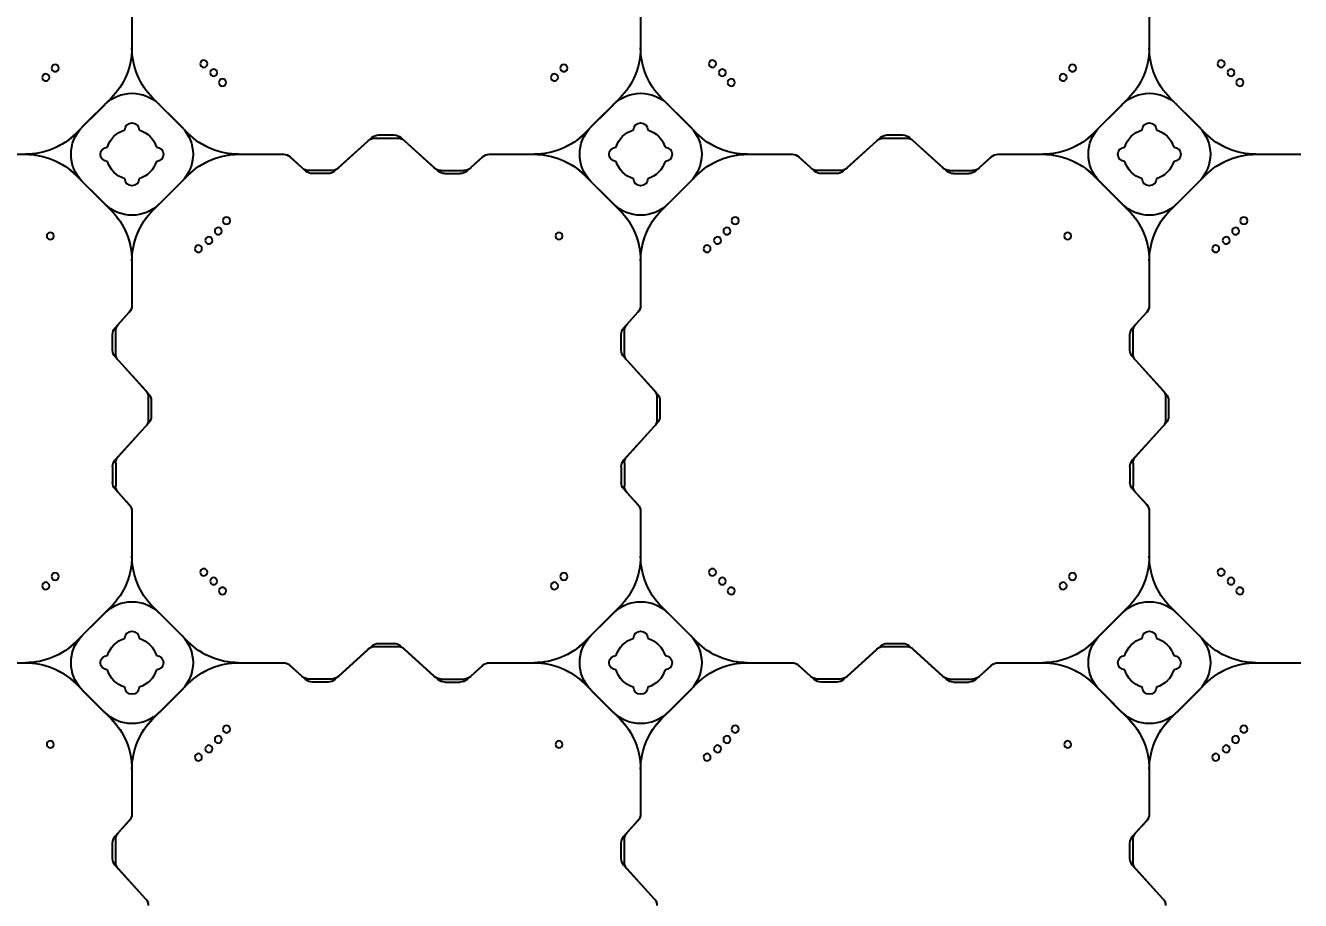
# Model space of a CAD drawing. Header units: millimetres. Extents: x -1612139 to -1260738, y 1141106 to 1536160.
# Drawn here: x -1316624 to -1315370, y 1254578 to 1255438 of the extents above; entities that cross this region are included whole.
import ezdxf

# ---------------------------------------------------------------- set-up
doc = ezdxf.new("R2010")
doc.units = ezdxf.units.MM
doc.header["$LTSCALE"] = 10
doc.layers.get('0').update_dxf_attribs({"linetype": 'CONTINUOUS'})
doc.layers.get('DEFPOINTS').update_dxf_attribs({"linetype": 'CONTINUOUS'})
doc.layers.add('W-FLOAT_BOWL浮筒', color=253, linetype='CONTINUOUS')
doc.styles.add('STANDARD_T3', font='simplex.shx', dxfattribs={"width": 0.7, "bigfont": 'gbcbig.shx'})
doc.dimstyles.new('W&&200', dxfattribs={"dimtxt": 700, "dimasz": 200, "dimexe": 500, "dimexo": 600, "dimgap": 200, "dimtad": 1, "dimdec": 0, "dimzin": 0, "dimdsep": 46, "dimtxsty": 'STANDARD_T3', "dimcen": 0.09, "dimclrd": 1, "dimclre": 1, "dimclrt": 7, "dimazin": 2, "dimtfac": 1, "dimtdec": 0, "dimtix": 1, "dimtmove": 2, "dimatfit": 3, "dimfxl": 100, "dimtolj": 1, "dimtzin": 0, "dimarcsym": 0})

# ---------------------------------------------------------------- blocks, each defined once
blk = doc.blocks.new('蓝色')
at = {"layer": 'W-FLOAT_BOWL浮筒', "color": 5}
for p, q in [((16489.9, 1199.7), (16519.7, 1232.5)), ((16492.9, 1203.2), (16522.7, 1236)), ((16989.9, 1199.7), (17019.7, 1232.5)), ((16992.9, 1203.2), (17022.7, 1236)), ((17489.9, 1199.7), (17519.7, 1232.5)), ((17492.9, 1203.2), (17522.7, 1236)), ((16487.3, 1193), (16487.3, 1177.7)), ((16490.3, 1196.5), (16490.3, 1174.2)), ((16987.3, 1193), (16987.3, 1177.7)), ((16990.3, 1196.5), (16990.3, 1174.2)), ((17487.3, 1193), (17487.3, 1177.7)), ((17490.3, 1196.5), (17490.3, 1174.2)), ((16489.9, 1171), (16503.7, 1155.8)), ((16492.9, 1167.5), (16503.7, 1155.6)), ((16989.9, 1171), (17003.7, 1155.8)), ((16992.9, 1167.5), (17003.7, 1155.6)), ((17489.9, 1171), (17503.7, 1155.8)), ((17492.9, 1167.5), (17503.7, 1155.6)), ((16506.3, 1105.1), (16506.3, 1149.1)), ((16506.3, 1105.1), (16506.3, 1148.9)), ((17006.3, 1105.1), (17006.3, 1149.1)), ((17006.3, 1105.1), (17006.3, 1148.9)), ((17506.3, 1105.1), (17506.3, 1149.1)), ((17506.3, 1105.1), (17506.3, 1148.9)), ((16451.1, 1020.9), (16485.8, 1055.6)), ((16457.5, 1027.2), (16485.8, 1055.5)), ((16561.6, 1020.9), (16526.8, 1055.6)), ((16555.2, 1027.2), (16526.8, 1055.5)), ((16951.1, 1020.9), (16985.8, 1055.6)), ((16957.5, 1027.2), (16985.8, 1055.5)), ((17061.6, 1020.9), (17026.8, 1055.6)), ((17055.2, 1027.2), (17026.8, 1055.5)), ((17451.1, 1020.9), (17485.8, 1055.6)), ((17457.5, 1027.2), (17485.8, 1055.5)), ((17561.6, 1020.9), (17526.8, 1055.6)), ((17555.2, 1027.2), (17526.8, 1055.5)), ((16479.5, 1049.2), (16451.2, 1020.9)), ((16457.5, 1027.3), (16479.4, 1049.2)), ((16533.2, 1049.2), (16555.2, 1027.3)), ((16533.2, 1049.2), (16561.5, 1020.9)), ((16979.5, 1049.2), (16951.2, 1020.9)), ((16957.5, 1027.3), (16979.4, 1049.2)), ((17033.2, 1049.2), (17055.2, 1027.3)), ((17033.2, 1049.2), (17061.5, 1020.9)), ((17479.5, 1049.2), (17451.2, 1020.9)), ((17457.5, 1027.3), (17479.4, 1049.2)), ((17533.2, 1049.2), (17555.2, 1027.3)), ((17533.2, 1049.2), (17561.5, 1020.9)), ((16677, 1016.8), (16661.8, 1003)), ((16702.5, 1016.4), (16680.2, 1016.4)), ((16699, 1019.4), (16683.7, 1019.4)), ((16705.7, 1016.8), (16738.5, 987)), ((16807, 1016.8), (16774.2, 987)), ((16810.2, 1016.4), (16832.5, 1016.4)), ((16813.7, 1019.4), (16829, 1019.4)), ((16835.7, 1016.8), (16850.9, 1003)), ((17177, 1016.8), (17161.8, 1003)), ((17202.5, 1016.4), (17180.2, 1016.4)), ((17199, 1019.4), (17183.7, 1019.4)), ((17205.7, 1016.8), (17238.5, 987)), ((17307, 1016.8), (17274.2, 987)), ((17310.2, 1016.4), (17332.5, 1016.4)), ((17313.7, 1019.4), (17329, 1019.4)), ((17335.7, 1016.8), (17350.9, 1003)), ((16673.5, 1013.8), (16661.6, 1003)), ((16709.2, 1013.8), (16742, 984)), ((16803.5, 1013.8), (16770.7, 984)), ((16839.2, 1013.8), (16851.1, 1003)), ((17173.5, 1013.8), (17161.6, 1003)), ((17209.2, 1013.8), (17242, 984)), ((17303.5, 1013.8), (17270.7, 984)), ((17339.2, 1013.8), (17351.1, 1003)), ((16357.6, 1000.4), (16401.6, 1000.4)), ((16357.8, 1000.4), (16401.6, 1000.4)), ((16610.9, 1000.4), (16654.9, 1000.4)), ((16610.9, 1000.4), (16655.1, 1000.4)), ((16857.6, 1000.4), (16901.6, 1000.4)), ((16857.8, 1000.4), (16901.6, 1000.4)), ((17110.9, 1000.4), (17154.9, 1000.4)), ((17110.9, 1000.4), (17155.1, 1000.4)), ((17357.6, 1000.4), (17401.6, 1000.4)), ((17357.8, 1000.4), (17401.6, 1000.4)), ((17610.9, 1000.4), (17654.9, 1000.4)), ((17610.9, 1000.4), (17655.1, 1000.4)), ((16485.8, 945.1), (16451.1, 979.9)), ((16479.5, 951.6), (16451.2, 979.9)), ((16526.8, 945.1), (16561.6, 979.9)), ((16533.2, 951.6), (16561.5, 979.9)), ((16745.2, 984.4), (16767.5, 984.4)), ((16748.7, 981.4), (16764, 981.4)), ((16985.8, 945.1), (16951.1, 979.9)), ((16979.5, 951.6), (16951.2, 979.9)), ((17026.8, 945.1), (17061.6, 979.9)), ((17033.2, 951.6), (17061.5, 979.9)), ((17245.2, 984.4), (17267.5, 984.4)), ((17248.7, 981.4), (17264, 981.4)), ((17485.8, 945.1), (17451.1, 979.9)), ((17479.5, 951.6), (17451.2, 979.9)), ((17526.8, 945.1), (17561.6, 979.9)), ((17533.2, 951.6), (17561.5, 979.9)), ((16457.5, 973.5), (16485.8, 945.2)), ((16479.4, 951.6), (16457.5, 973.5)), ((16555.2, 973.5), (16526.8, 945.2)), ((16555.2, 973.5), (16533.2, 951.6)), ((16957.5, 973.5), (16985.8, 945.2)), ((16979.4, 951.6), (16957.5, 973.5)), ((17055.2, 973.5), (17026.8, 945.2)), ((17055.2, 973.5), (17033.2, 951.6)), ((17457.5, 973.5), (17485.8, 945.2)), ((17479.4, 951.6), (17457.5, 973.5)), ((17555.2, 973.5), (17526.8, 945.2)), ((17555.2, 973.5), (17533.2, 951.6)), ((16506.3, 851.6), (16506.3, 895.8)), ((16506.3, 851.8), (16506.3, 895.8)), ((17006.3, 851.6), (17006.3, 895.8)), ((17006.3, 851.8), (17006.3, 895.8)), ((17506.3, 851.6), (17506.3, 895.8)), ((17506.3, 851.8), (17506.3, 895.8)), ((16489.9, 829.7), (16503.7, 844.9)), ((16492.9, 833.2), (16503.7, 845.1)), ((16989.9, 829.7), (17003.7, 844.9)), ((16992.9, 833.2), (17003.7, 845.1)), ((17489.9, 829.7), (17503.7, 844.9)), ((17492.9, 833.2), (17503.7, 845.1)), ((16487.3, 807.7), (16487.3, 823)), ((16490.3, 804.2), (16490.3, 826.5)), ((16987.3, 807.7), (16987.3, 823)), ((16990.3, 804.2), (16990.3, 826.5)), ((17487.3, 807.7), (17487.3, 823)), ((17490.3, 804.2), (17490.3, 826.5)), ((16489.9, 801), (16519.7, 768.2)), ((16492.9, 797.5), (16522.7, 764.7)), ((16989.9, 801), (17019.7, 768.2)), ((16992.9, 797.5), (17022.7, 764.7)), ((17489.9, 801), (17519.7, 768.2)), ((17492.9, 797.5), (17522.7, 764.7)), ((16522.3, 739.2), (16522.3, 761.5)), ((16525.3, 742.7), (16525.3, 758)), ((17022.3, 739.2), (17022.3, 761.5)), ((17025.3, 742.7), (17025.3, 758)), ((17522.3, 739.2), (17522.3, 761.5)), ((17525.3, 742.7), (17525.3, 758)), ((16489.9, 699.7), (16519.7, 732.5)), ((16492.9, 703.2), (16522.7, 736)), ((16989.9, 699.7), (17019.7, 732.5)), ((16992.9, 703.2), (17022.7, 736)), ((17489.9, 699.7), (17519.7, 732.5)), ((17492.9, 703.2), (17522.7, 736)), ((16487.3, 693), (16487.3, 677.7)), ((16490.3, 696.5), (16490.3, 674.2)), ((16987.3, 693), (16987.3, 677.7)), ((16990.3, 696.5), (16990.3, 674.2)), ((17487.3, 693), (17487.3, 677.7)), ((17490.3, 696.5), (17490.3, 674.2)), ((16489.9, 671), (16503.7, 655.8)), ((16492.9, 667.5), (16503.7, 655.6)), ((16989.9, 671), (17003.7, 655.8)), ((16992.9, 667.5), (17003.7, 655.6)), ((17489.9, 671), (17503.7, 655.8)), ((17492.9, 667.5), (17503.7, 655.6)), ((16506.3, 605.1), (16506.3, 649.1)), ((16506.3, 605.1), (16506.3, 648.9)), ((17006.3, 605.1), (17006.3, 649.1)), ((17006.3, 605.1), (17006.3, 648.9)), ((17506.3, 605.1), (17506.3, 649.1)), ((17506.3, 605.1), (17506.3, 648.9)), ((16451.1, 520.9), (16485.8, 555.6)), ((16457.5, 527.2), (16485.8, 555.5)), ((16561.6, 520.9), (16526.8, 555.6)), ((16555.2, 527.2), (16526.8, 555.5)), ((16951.1, 520.9), (16985.8, 555.6)), ((16957.5, 527.2), (16985.8, 555.5)), ((17061.6, 520.9), (17026.8, 555.6)), ((17055.2, 527.2), (17026.8, 555.5)), ((17451.1, 520.9), (17485.8, 555.6)), ((17457.5, 527.2), (17485.8, 555.5)), ((17561.6, 520.9), (17526.8, 555.6)), ((17555.2, 527.2), (17526.8, 555.5)), ((16479.5, 549.2), (16451.2, 520.9)), ((16457.5, 527.3), (16479.4, 549.2)), ((16533.2, 549.2), (16555.2, 527.3)), ((16533.2, 549.2), (16561.5, 520.9)), ((16979.5, 549.2), (16951.2, 520.9)), ((16957.5, 527.3), (16979.4, 549.2)), ((17033.2, 549.2), (17055.2, 527.3)), ((17033.2, 549.2), (17061.5, 520.9)), ((17479.5, 549.2), (17451.2, 520.9)), ((17457.5, 527.3), (17479.4, 549.2)), ((17533.2, 549.2), (17555.2, 527.3)), ((17533.2, 549.2), (17561.5, 520.9)), ((16677, 516.8), (16661.8, 503)), ((16702.5, 516.4), (16680.2, 516.4)), ((16699, 519.4), (16683.7, 519.4)), ((16705.7, 516.8), (16738.5, 487)), ((16807, 516.8), (16774.2, 487)), ((16810.2, 516.4), (16832.5, 516.4)), ((16813.7, 519.4), (16829, 519.4)), ((16835.7, 516.8), (16850.9, 503)), ((17177, 516.8), (17161.8, 503)), ((17202.5, 516.4), (17180.2, 516.4)), ((17199, 519.4), (17183.7, 519.4)), ((17205.7, 516.8), (17238.5, 487)), ((17307, 516.8), (17274.2, 487)), ((17310.2, 516.4), (17332.5, 516.4)), ((17313.7, 519.4), (17329, 519.4)), ((17335.7, 516.8), (17350.9, 503)), ((16673.5, 513.8), (16661.6, 503)), ((16709.2, 513.8), (16742, 484)), ((16803.5, 513.8), (16770.7, 484)), ((16839.2, 513.8), (16851.1, 503)), ((17173.5, 513.8), (17161.6, 503)), ((17209.2, 513.8), (17242, 484)), ((17303.5, 513.8), (17270.7, 484)), ((17339.2, 513.8), (17351.1, 503)), ((16357.6, 500.4), (16401.6, 500.4)), ((16357.8, 500.4), (16401.6, 500.4)), ((16610.9, 500.4), (16655.1, 500.4)), ((16610.9, 500.4), (16654.9, 500.4)), ((16857.6, 500.4), (16901.6, 500.4)), ((16857.8, 500.4), (16901.6, 500.4)), ((17110.9, 500.4), (17155.1, 500.4)), ((17110.9, 500.4), (17154.9, 500.4)), ((17357.6, 500.4), (17401.6, 500.4)), ((17357.8, 500.4), (17401.6, 500.4)), ((17610.9, 500.4), (17655.1, 500.4)), ((17610.9, 500.4), (17654.9, 500.4)), ((16485.8, 445.1), (16451.1, 479.9)), ((16479.5, 451.6), (16451.2, 479.9)), ((16526.8, 445.1), (16561.6, 479.9)), ((16533.2, 451.6), (16561.5, 479.9)), ((16745.2, 484.4), (16767.5, 484.4)), ((16748.7, 481.4), (16764, 481.4)), ((16985.8, 445.1), (16951.1, 479.9)), ((16979.5, 451.6), (16951.2, 479.9)), ((17026.8, 445.1), (17061.6, 479.9)), ((17033.2, 451.6), (17061.5, 479.9)), ((17245.2, 484.4), (17267.5, 484.4)), ((17248.7, 481.4), (17264, 481.4)), ((17485.8, 445.1), (17451.1, 479.9)), ((17479.5, 451.6), (17451.2, 479.9)), ((17526.8, 445.1), (17561.6, 479.9)), ((17533.2, 451.6), (17561.5, 479.9)), ((16479.4, 451.6), (16457.5, 473.5)), ((16457.5, 473.5), (16485.8, 445.2)), ((16555.2, 473.5), (16526.8, 445.2)), ((16555.2, 473.5), (16533.2, 451.6)), ((16979.4, 451.6), (16957.5, 473.5)), ((16957.5, 473.5), (16985.8, 445.2)), ((17055.2, 473.5), (17026.8, 445.2)), ((17055.2, 473.5), (17033.2, 451.6)), ((17479.4, 451.6), (17457.5, 473.5)), ((17457.5, 473.5), (17485.8, 445.2)), ((17555.2, 473.5), (17526.8, 445.2)), ((17555.2, 473.5), (17533.2, 451.6)), ((16506.3, 351.6), (16506.3, 395.8)), ((16506.3, 351.8), (16506.3, 395.8)), ((17006.3, 351.6), (17006.3, 395.8)), ((17006.3, 351.8), (17006.3, 395.8)), ((17506.3, 351.6), (17506.3, 395.8)), ((17506.3, 351.8), (17506.3, 395.8))]:
    blk.add_line(p, q, dxfattribs=at)
for centre in [(16571.6, 1093.3), (17071.6, 1093.3), (17571.6, 1093.3), (16426, 1080.7), (16581.9, 1085.1), (16591.1, 1075.9), (16926, 1080.7), (17081.9, 1085.1), (17091.1, 1075.9), (17426, 1080.7), (17581.9, 1085.1), (17591.1, 1075.9), (16599.2, 1065.7), (17099.2, 1065.7), (17599.2, 1065.7), (16421.6, 924.8), (16595.3, 929.8), (16921.6, 924.8), (17095.3, 929.8), (17421.6, 924.8), (17595.3, 929.8), (16430.8, 915.6), (16576.9, 911.4), (16586.6, 920.1), (16930.8, 915.6), (17076.9, 911.4), (17086.6, 920.1), (17430.8, 915.6), (17576.9, 911.4), (17586.6, 920.1), (16571.6, 593.3), (17071.6, 593.3), (17571.6, 593.3), (16426, 580.7), (16581.9, 585.1), (16591.1, 575.9), (16926, 580.7), (17081.9, 585.1), (17091.1, 575.9), (17426, 580.7), (17581.9, 585.1), (17591.1, 575.9), (16599.2, 565.7), (17099.2, 565.7), (17599.2, 565.7), (16421.6, 424.8), (16595.3, 429.8), (16921.6, 424.8), (17095.3, 429.8), (17421.6, 424.8), (17595.3, 429.8), (16430.8, 415.6), (16576.9, 411.4), (16586.6, 420.1), (16930.8, 415.6), (17076.9, 411.4), (17086.6, 420.1), (17430.8, 415.6), (17576.9, 411.4), (17586.6, 420.1)]:
    blk.add_circle(centre, 3.5, dxfattribs=at)
for centre, radius, start, end in [((16512.3, 1239.2), 10, 317.7263, 0), ((17012.3, 1239.2), 10, 317.7263, 0), ((17512.3, 1239.2), 10, 317.7263, 0), ((16500.3, 1196.5), 10, 137.7263, 180), ((17000.3, 1196.5), 10, 137.7263, 180), ((17500.3, 1196.5), 10, 137.7263, 180), ((16497.3, 1193), 10, 137.7263, 180), ((16997.3, 1193), 10, 137.7263, 180), ((17497.3, 1193), 10, 137.7263, 180), ((16497.3, 1177.7), 10, 180, 222.2737), ((16500.3, 1174.2), 10, 180, 222.2737), ((16997.3, 1177.7), 10, 180, 222.2737), ((17000.3, 1174.2), 10, 180, 222.2737), ((17497.3, 1177.7), 10, 180, 222.2737), ((17500.3, 1174.2), 10, 180, 222.2737), ((16496.3, 1149.1), 10, 0, 42.2737), ((16496.3, 1148.9), 10, 0, 42.2737), ((16996.3, 1149.1), 10, 0, 42.2737), ((16996.3, 1148.9), 10, 0, 42.2737), ((17496.3, 1149.1), 10, 0, 42.2737), ((17496.3, 1148.9), 10, 0, 42.2737), ((16436.3, 1105.1), 70, 315, 0), ((16436.3, 1105), 70, 315, 0), ((16576.3, 1105.1), 70, 180, 225), ((16576.3, 1105), 70, 180, 225), ((16936.3, 1105.1), 70, 315, 0), ((16936.3, 1105), 70, 315, 0), ((17076.3, 1105.1), 70, 180, 225), ((17076.3, 1105), 70, 180, 225), ((17436.3, 1105.1), 70, 315, 0), ((17436.3, 1105), 70, 315, 0), ((17576.3, 1105.1), 70, 180, 225), ((17576.3, 1105), 70, 180, 225), ((16506.3, 1022.3), 38, 45, 135), ((16506.4, 1022.3), 38, 45, 135), ((17006.3, 1022.3), 38, 45, 135), ((17006.4, 1022.3), 38, 45, 135), ((17506.3, 1022.3), 38, 45, 135), ((17506.4, 1022.3), 38, 45, 135), ((16506.3, 1024.4), 7, 0, 180), ((16506.3, 1024.4), 7, 0, 180), ((16506.3, 1024.4), 7, 0, 180), ((16506.3, 1024.4), 7, 0, 180), ((17006.3, 1024.4), 7, 0, 180), ((17006.3, 1024.4), 7, 0, 180), ((17006.3, 1024.4), 7, 0, 180), ((17006.3, 1024.4), 7, 0, 180), ((17506.3, 1024.4), 7, 0, 180), ((17506.3, 1024.4), 7, 0, 180), ((17506.3, 1024.4), 7, 0, 180), ((17506.3, 1024.4), 7, 0, 180), ((16401.6, 1070.4), 70, 270, 315), ((16401.7, 1070.4), 70, 270, 315), ((16484.4, 1000.4), 38, 135, 225), ((16484.4, 1000.3), 38, 135, 225), ((16506.3, 1000.4), 25, 106.2602, 163.7398), ((16506.3, 1000.4), 25, 106.2602, 163.7398), ((16506.3, 1000.4), 25, 106.2602, 163.7398), ((16506.3, 1000.4), 25, 106.2602, 163.7398), ((16506.3, 1000.4), 25, 16.2602, 73.7398), ((16506.3, 1000.4), 25, 16.2602, 73.7398), ((16506.3, 1000.4), 25, 16.2602, 73.7398), ((16506.3, 1000.4), 25, 16.2602, 73.7398), ((16528.3, 1000.4), 38, 315, 45), ((16528.3, 1000.3), 38, 315, 45), ((16611, 1070.4), 70, 225, 270), ((16611.1, 1070.4), 70, 225, 270), ((16680.2, 1006.4), 10, 90, 132.2737), ((16683.7, 1009.4), 10, 90, 132.2737), ((16699, 1009.4), 10, 47.7263, 90), ((16702.5, 1006.4), 10, 47.7263, 90), ((16810.2, 1006.4), 10, 90, 132.2737), ((16813.7, 1009.4), 10, 90, 132.2737), ((16829, 1009.4), 10, 47.7263, 90), ((16832.5, 1006.4), 10, 47.7263, 90), ((16901.6, 1070.4), 70, 270, 315), ((16901.7, 1070.4), 70, 270, 315), ((16984.4, 1000.4), 38, 135, 225), ((16984.4, 1000.3), 38, 135, 225), ((17006.3, 1000.4), 25, 106.2602, 163.7398), ((17006.3, 1000.4), 25, 106.2602, 163.7398), ((17006.3, 1000.4), 25, 106.2602, 163.7398), ((17006.3, 1000.4), 25, 106.2602, 163.7398), ((17006.3, 1000.4), 25, 16.2602, 73.7398), ((17006.3, 1000.4), 25, 16.2602, 73.7398), ((17006.3, 1000.4), 25, 16.2602, 73.7398), ((17006.3, 1000.4), 25, 16.2602, 73.7398), ((17028.3, 1000.4), 38, 315, 45), ((17028.3, 1000.3), 38, 315, 45), ((17111, 1070.4), 70, 225, 270), ((17111.1, 1070.4), 70, 225, 270), ((17180.2, 1006.4), 10, 90, 132.2737), ((17183.7, 1009.4), 10, 90, 132.2737), ((17199, 1009.4), 10, 47.7263, 90), ((17202.5, 1006.4), 10, 47.7263, 90), ((17310.2, 1006.4), 10, 90, 132.2737), ((17313.7, 1009.4), 10, 90, 132.2737), ((17329, 1009.4), 10, 47.7263, 90), ((17332.5, 1006.4), 10, 47.7263, 90), ((17401.6, 1070.4), 70, 270, 315), ((17401.7, 1070.4), 70, 270, 315), ((17484.4, 1000.4), 38, 135, 225), ((17484.4, 1000.3), 38, 135, 225), ((17506.3, 1000.4), 25, 106.2602, 163.7398), ((17506.3, 1000.4), 25, 106.2602, 163.7398), ((17506.3, 1000.4), 25, 106.2602, 163.7398), ((17506.3, 1000.4), 25, 106.2602, 163.7398), ((17506.3, 1000.4), 25, 16.2602, 73.7398), ((17506.3, 1000.4), 25, 16.2602, 73.7398), ((17506.3, 1000.4), 25, 16.2602, 73.7398), ((17506.3, 1000.4), 25, 16.2602, 73.7398), ((17528.3, 1000.4), 38, 315, 45), ((17528.3, 1000.3), 38, 315, 45), ((17611, 1070.4), 70, 225, 270), ((17611.1, 1070.4), 70, 225, 270), ((16482.3, 1000.4), 7, 90, 270), ((16482.3, 1000.4), 7, 90, 270), ((16482.3, 1000.4), 7, 90, 270), ((16482.3, 1000.4), 7, 90, 270), ((16530.3, 1000.4), 7, 270, 90), ((16530.3, 1000.4), 7, 270, 90), ((16530.3, 1000.4), 7, 270, 90), ((16530.3, 1000.4), 7, 270, 90), ((16654.9, 1010.4), 10, 270, 312.2737), ((16655.1, 1010.4), 10, 270, 312.2737), ((16857.6, 1010.4), 10, 227.7263, 270), ((16857.8, 1010.4), 10, 227.7263, 270), ((16982.3, 1000.4), 7, 90, 270), ((16982.3, 1000.4), 7, 90, 270), ((16982.3, 1000.4), 7, 90, 270), ((16982.3, 1000.4), 7, 90, 270), ((17030.3, 1000.4), 7, 270, 90), ((17030.3, 1000.4), 7, 270, 90), ((17030.3, 1000.4), 7, 270, 90), ((17030.3, 1000.4), 7, 270, 90), ((17154.9, 1010.4), 10, 270, 312.2737), ((17155.1, 1010.4), 10, 270, 312.2737), ((17357.6, 1010.4), 10, 227.7263, 270), ((17357.8, 1010.4), 10, 227.7263, 270), ((17482.3, 1000.4), 7, 90, 270), ((17482.3, 1000.4), 7, 90, 270), ((17482.3, 1000.4), 7, 90, 270), ((17482.3, 1000.4), 7, 90, 270), ((17530.3, 1000.4), 7, 270, 90), ((17530.3, 1000.4), 7, 270, 90), ((17530.3, 1000.4), 7, 270, 90), ((17530.3, 1000.4), 7, 270, 90), ((16401.6, 930.4), 70, 45, 90), ((16401.7, 930.4), 70, 45, 90), ((16506.3, 1000.4), 25, 196.2602, 253.7398), ((16506.3, 1000.4), 25, 196.2602, 253.7398), ((16506.3, 1000.4), 25, 196.2602, 253.7398), ((16506.3, 1000.4), 25, 196.2602, 253.7398), ((16506.3, 1000.4), 25, 286.2602, 343.7398), ((16506.3, 1000.4), 25, 286.2602, 343.7398), ((16506.3, 1000.4), 25, 286.2602, 343.7398), ((16506.3, 1000.4), 25, 286.2602, 343.7398), ((16611, 930.4), 70, 90, 135), ((16611.1, 930.4), 70, 90, 135), ((16901.6, 930.4), 70, 45, 90), ((16901.7, 930.4), 70, 45, 90), ((17006.3, 1000.4), 25, 196.2602, 253.7398), ((17006.3, 1000.4), 25, 196.2602, 253.7398), ((17006.3, 1000.4), 25, 196.2602, 253.7398), ((17006.3, 1000.4), 25, 196.2602, 253.7398), ((17006.3, 1000.4), 25, 286.2602, 343.7398), ((17006.3, 1000.4), 25, 286.2602, 343.7398), ((17006.3, 1000.4), 25, 286.2602, 343.7398), ((17006.3, 1000.4), 25, 286.2602, 343.7398), ((17111, 930.4), 70, 90, 135), ((17111.1, 930.4), 70, 90, 135), ((17401.6, 930.4), 70, 45, 90), ((17401.7, 930.4), 70, 45, 90), ((17506.3, 1000.4), 25, 196.2602, 253.7398), ((17506.3, 1000.4), 25, 196.2602, 253.7398), ((17506.3, 1000.4), 25, 196.2602, 253.7398), ((17506.3, 1000.4), 25, 196.2602, 253.7398), ((17506.3, 1000.4), 25, 286.2602, 343.7398), ((17506.3, 1000.4), 25, 286.2602, 343.7398), ((17506.3, 1000.4), 25, 286.2602, 343.7398), ((17506.3, 1000.4), 25, 286.2602, 343.7398), ((17611, 930.4), 70, 90, 135), ((17611.1, 930.4), 70, 90, 135), ((16745.2, 994.4), 10, 227.7263, 270), ((16748.7, 991.4), 10, 227.7263, 270), ((16764, 991.4), 10, 270, 312.2737), ((16767.5, 994.4), 10, 270, 312.2737), ((17245.2, 994.4), 10, 227.7263, 270), ((17248.7, 991.4), 10, 227.7263, 270), ((17264, 991.4), 10, 270, 312.2737), ((17267.5, 994.4), 10, 270, 312.2737), ((16506.3, 976.4), 7, 180, 0), ((16506.3, 976.4), 7, 180, 0), ((16506.3, 976.4), 7, 180, 0), ((16506.3, 976.4), 7, 180, 0), ((17006.3, 976.4), 7, 180, 0), ((17006.3, 976.4), 7, 180, 0), ((17006.3, 976.4), 7, 180, 0), ((17006.3, 976.4), 7, 180, 0), ((17506.3, 976.4), 7, 180, 0), ((17506.3, 976.4), 7, 180, 0), ((17506.3, 976.4), 7, 180, 0), ((17506.3, 976.4), 7, 180, 0), ((16506.3, 978.4), 38, 225, 315), ((16506.4, 978.4), 38, 225, 315), ((16436.3, 895.7), 70, 0, 45), ((16436.3, 895.7), 70, 0, 45), ((16576.3, 895.7), 70, 135, 180), ((16576.3, 895.7), 70, 135, 180), ((17006.3, 978.4), 38, 225, 315), ((17006.4, 978.4), 38, 225, 315), ((16936.3, 895.7), 70, 0, 45), ((16936.3, 895.7), 70, 0, 45), ((17076.3, 895.7), 70, 135, 180), ((17076.3, 895.7), 70, 135, 180), ((17506.3, 978.4), 38, 225, 315), ((17506.4, 978.4), 38, 225, 315), ((17436.3, 895.7), 70, 0, 45), ((17436.3, 895.7), 70, 0, 45), ((17576.3, 895.7), 70, 135, 180), ((17576.3, 895.7), 70, 135, 180), ((16496.3, 851.8), 10, 317.7263, 0), ((16496.3, 851.6), 10, 317.7263, 0), ((16996.3, 851.8), 10, 317.7263, 0), ((16996.3, 851.6), 10, 317.7263, 0), ((17496.3, 851.8), 10, 317.7263, 0), ((17496.3, 851.6), 10, 317.7263, 0), ((16497.3, 823), 10, 137.7263, 180), ((16500.3, 826.5), 10, 137.7263, 180), ((16997.3, 823), 10, 137.7263, 180), ((17000.3, 826.5), 10, 137.7263, 180), ((17497.3, 823), 10, 137.7263, 180), ((17500.3, 826.5), 10, 137.7263, 180), ((16497.3, 807.7), 10, 180, 222.2737), ((16500.3, 804.2), 10, 180, 222.2737), ((16997.3, 807.7), 10, 180, 222.2737), ((17000.3, 804.2), 10, 180, 222.2737), ((17497.3, 807.7), 10, 180, 222.2737), ((17500.3, 804.2), 10, 180, 222.2737), ((16512.3, 761.5), 10, 0, 42.2737), ((16515.3, 758), 10, 0, 42.2737), ((17012.3, 761.5), 10, 0, 42.2737), ((17015.3, 758), 10, 0, 42.2737), ((17512.3, 761.5), 10, 0, 42.2737), ((17515.3, 758), 10, 0, 42.2737), ((16515.3, 742.7), 10, 317.7263, 0), ((17015.3, 742.7), 10, 317.7263, 0), ((17515.3, 742.7), 10, 317.7263, 0), ((16512.3, 739.2), 10, 317.7263, 0), ((17012.3, 739.2), 10, 317.7263, 0), ((17512.3, 739.2), 10, 317.7263, 0), ((16500.3, 696.5), 10, 137.7263, 180), ((17000.3, 696.5), 10, 137.7263, 180), ((17500.3, 696.5), 10, 137.7263, 180), ((16497.3, 693), 10, 137.7263, 180), ((16997.3, 693), 10, 137.7263, 180), ((17497.3, 693), 10, 137.7263, 180), ((16497.3, 677.7), 10, 180, 222.2737), ((16997.3, 677.7), 10, 180, 222.2737), ((17497.3, 677.7), 10, 180, 222.2737), ((16500.3, 674.2), 10, 180, 222.2737), ((17000.3, 674.2), 10, 180, 222.2737), ((17500.3, 674.2), 10, 180, 222.2737), ((16496.3, 649.1), 10, 0, 42.2737), ((16496.3, 648.9), 10, 0, 42.2737), ((16996.3, 649.1), 10, 0, 42.2737), ((16996.3, 648.9), 10, 0, 42.2737), ((17496.3, 649.1), 10, 0, 42.2737), ((17496.3, 648.9), 10, 0, 42.2737), ((16436.3, 605.1), 70, 315, 0), ((16436.3, 605), 70, 315, 0), ((16576.3, 605.1), 70, 180, 225), ((16576.3, 605), 70, 180, 225), ((16936.3, 605.1), 70, 315, 0), ((16936.3, 605), 70, 315, 0), ((17076.3, 605.1), 70, 180, 225), ((17076.3, 605), 70, 180, 225), ((17436.3, 605.1), 70, 315, 0), ((17436.3, 605), 70, 315, 0), ((17576.3, 605.1), 70, 180, 225), ((17576.3, 605), 70, 180, 225), ((16506.3, 522.3), 38, 45, 135), ((16506.4, 522.3), 38, 45, 135), ((17006.3, 522.3), 38, 45, 135), ((17006.4, 522.3), 38, 45, 135), ((17506.3, 522.3), 38, 45, 135), ((17506.4, 522.3), 38, 45, 135), ((16484.4, 500.4), 38, 135, 225), ((16484.4, 500.3), 38, 135, 225), ((16506.3, 524.4), 7, 0, 180), ((16506.3, 524.4), 7, 0, 180), ((16506.3, 524.4), 7, 0, 180), ((16506.3, 524.4), 7, 0, 180), ((16528.3, 500.4), 38, 315, 45), ((16528.3, 500.3), 38, 315, 45), ((16984.4, 500.4), 38, 135, 225), ((16984.4, 500.3), 38, 135, 225), ((17006.3, 524.4), 7, 0, 180), ((17006.3, 524.4), 7, 0, 180), ((17006.3, 524.4), 7, 0, 180), ((17006.3, 524.4), 7, 0, 180), ((17028.3, 500.4), 38, 315, 45), ((17028.3, 500.3), 38, 315, 45), ((17484.4, 500.4), 38, 135, 225), ((17484.4, 500.3), 38, 135, 225), ((17506.3, 524.4), 7, 0, 180), ((17506.3, 524.4), 7, 0, 180), ((17506.3, 524.4), 7, 0, 180), ((17506.3, 524.4), 7, 0, 180), ((17528.3, 500.4), 38, 315, 45), ((17528.3, 500.3), 38, 315, 45), ((16401.6, 570.4), 70, 270, 315), ((16401.7, 570.4), 70, 270, 315), ((16506.3, 500.4), 25, 106.2602, 163.7398), ((16506.3, 500.4), 25, 106.2602, 163.7398), ((16506.3, 500.4), 25, 106.2602, 163.7398), ((16506.3, 500.4), 25, 106.2602, 163.7398), ((16506.3, 500.4), 25, 16.2602, 73.7398), ((16506.3, 500.4), 25, 16.2602, 73.7398), ((16506.3, 500.4), 25, 16.2602, 73.7398), ((16506.3, 500.4), 25, 16.2602, 73.7398), ((16611, 570.4), 70, 225, 270), ((16611.1, 570.4), 70, 225, 270), ((16680.2, 506.4), 10, 90, 132.2737), ((16683.7, 509.4), 10, 90, 132.2737), ((16699, 509.4), 10, 47.7263, 90), ((16702.5, 506.4), 10, 47.7263, 90), ((16810.2, 506.4), 10, 90, 132.2737), ((16813.7, 509.4), 10, 90, 132.2737), ((16829, 509.4), 10, 47.7263, 90), ((16832.5, 506.4), 10, 47.7263, 90), ((16901.6, 570.4), 70, 270, 315), ((16901.7, 570.4), 70, 270, 315), ((17006.3, 500.4), 25, 106.2602, 163.7398), ((17006.3, 500.4), 25, 106.2602, 163.7398), ((17006.3, 500.4), 25, 106.2602, 163.7398), ((17006.3, 500.4), 25, 106.2602, 163.7398), ((17006.3, 500.4), 25, 16.2602, 73.7398), ((17006.3, 500.4), 25, 16.2602, 73.7398), ((17006.3, 500.4), 25, 16.2602, 73.7398), ((17006.3, 500.4), 25, 16.2602, 73.7398), ((17111, 570.4), 70, 225, 270), ((17111.1, 570.4), 70, 225, 270), ((17180.2, 506.4), 10, 90, 132.2737), ((17183.7, 509.4), 10, 90, 132.2737), ((17199, 509.4), 10, 47.7263, 90), ((17202.5, 506.4), 10, 47.7263, 90), ((17310.2, 506.4), 10, 90, 132.2737), ((17313.7, 509.4), 10, 90, 132.2737), ((17329, 509.4), 10, 47.7263, 90), ((17332.5, 506.4), 10, 47.7263, 90), ((17401.6, 570.4), 70, 270, 315), ((17401.7, 570.4), 70, 270, 315), ((17506.3, 500.4), 25, 106.2602, 163.7398), ((17506.3, 500.4), 25, 106.2602, 163.7398), ((17506.3, 500.4), 25, 106.2602, 163.7398), ((17506.3, 500.4), 25, 106.2602, 163.7398), ((17506.3, 500.4), 25, 16.2602, 73.7398), ((17506.3, 500.4), 25, 16.2602, 73.7398), ((17506.3, 500.4), 25, 16.2602, 73.7398), ((17506.3, 500.4), 25, 16.2602, 73.7398), ((17611, 570.4), 70, 225, 270), ((17611.1, 570.4), 70, 225, 270), ((16482.3, 500.4), 7, 90, 270), ((16482.3, 500.4), 7, 90, 270), ((16482.3, 500.4), 7, 90, 270), ((16482.3, 500.4), 7, 90, 270), ((16530.3, 500.4), 7, 270, 90), ((16530.3, 500.4), 7, 270, 90), ((16530.3, 500.4), 7, 270, 90), ((16530.3, 500.4), 7, 270, 90), ((16654.9, 510.4), 10, 270, 312.2737), ((16655.1, 510.4), 10, 270, 312.2737), ((16857.6, 510.4), 10, 227.7263, 270), ((16857.8, 510.4), 10, 227.7263, 270), ((16982.3, 500.4), 7, 90, 270), ((16982.3, 500.4), 7, 90, 270), ((16982.3, 500.4), 7, 90, 270), ((16982.3, 500.4), 7, 90, 270), ((17030.3, 500.4), 7, 270, 90), ((17030.3, 500.4), 7, 270, 90), ((17030.3, 500.4), 7, 270, 90), ((17030.3, 500.4), 7, 270, 90), ((17154.9, 510.4), 10, 270, 312.2737), ((17155.1, 510.4), 10, 270, 312.2737), ((17357.6, 510.4), 10, 227.7263, 270), ((17357.8, 510.4), 10, 227.7263, 270), ((17482.3, 500.4), 7, 90, 270), ((17482.3, 500.4), 7, 90, 270), ((17482.3, 500.4), 7, 90, 270), ((17482.3, 500.4), 7, 90, 270), ((17530.3, 500.4), 7, 270, 90), ((17530.3, 500.4), 7, 270, 90), ((17530.3, 500.4), 7, 270, 90), ((17530.3, 500.4), 7, 270, 90), ((16401.6, 430.4), 70, 45, 90), ((16401.7, 430.4), 70, 45, 90), ((16506.3, 500.4), 25, 196.2602, 253.7398), ((16506.3, 500.4), 25, 196.2602, 253.7398), ((16506.3, 500.4), 25, 196.2602, 253.7398), ((16506.3, 500.4), 25, 196.2602, 253.7398), ((16506.3, 500.4), 25, 286.2602, 343.7398), ((16506.3, 500.4), 25, 286.2602, 343.7398), ((16506.3, 500.4), 25, 286.2602, 343.7398), ((16506.3, 500.4), 25, 286.2602, 343.7398), ((16611, 430.4), 70, 90, 135), ((16611.1, 430.4), 70, 90, 135), ((16901.6, 430.4), 70, 45, 90), ((16901.7, 430.4), 70, 45, 90), ((17006.3, 500.4), 25, 196.2602, 253.7398), ((17006.3, 500.4), 25, 196.2602, 253.7398), ((17006.3, 500.4), 25, 196.2602, 253.7398), ((17006.3, 500.4), 25, 196.2602, 253.7398), ((17006.3, 500.4), 25, 286.2602, 343.7398), ((17006.3, 500.4), 25, 286.2602, 343.7398), ((17006.3, 500.4), 25, 286.2602, 343.7398), ((17006.3, 500.4), 25, 286.2602, 343.7398), ((17111, 430.4), 70, 90, 135), ((17111.1, 430.4), 70, 90, 135), ((17401.6, 430.4), 70, 45, 90), ((17401.7, 430.4), 70, 45, 90), ((17506.3, 500.4), 25, 196.2602, 253.7398), ((17506.3, 500.4), 25, 196.2602, 253.7398), ((17506.3, 500.4), 25, 196.2602, 253.7398), ((17506.3, 500.4), 25, 196.2602, 253.7398), ((17506.3, 500.4), 25, 286.2602, 343.7398), ((17506.3, 500.4), 25, 286.2602, 343.7398), ((17506.3, 500.4), 25, 286.2602, 343.7398), ((17506.3, 500.4), 25, 286.2602, 343.7398), ((17611, 430.4), 70, 90, 135), ((17611.1, 430.4), 70, 90, 135), ((16506.3, 476.4), 7, 180, 0), ((16506.3, 476.4), 7, 180, 0), ((16506.3, 476.4), 7, 180, 0), ((16506.3, 476.4), 7, 180, 0), ((16745.2, 494.4), 10, 227.7263, 270), ((16748.7, 491.4), 10, 227.7263, 270), ((16764, 491.4), 10, 270, 312.2737), ((16767.5, 494.4), 10, 270, 312.2737), ((17006.3, 476.4), 7, 180, 0), ((17006.3, 476.4), 7, 180, 0), ((17006.3, 476.4), 7, 180, 0), ((17006.3, 476.4), 7, 180, 0), ((17245.2, 494.4), 10, 227.7263, 270), ((17248.7, 491.4), 10, 227.7263, 270), ((17264, 491.4), 10, 270, 312.2737), ((17267.5, 494.4), 10, 270, 312.2737), ((17506.3, 476.4), 7, 180, 0), ((17506.3, 476.4), 7, 180, 0), ((17506.3, 476.4), 7, 180, 0), ((17506.3, 476.4), 7, 180, 0), ((16506.3, 478.4), 38, 225, 315), ((16506.4, 478.4), 38, 225, 315), ((17006.3, 478.4), 38, 225, 315), ((17006.4, 478.4), 38, 225, 315), ((17506.3, 478.4), 38, 225, 315), ((17506.4, 478.4), 38, 225, 315), ((16436.3, 395.7), 70, 0, 45), ((16436.3, 395.7), 70, 0, 45), ((16576.3, 395.7), 70, 135, 180), ((16576.3, 395.7), 70, 135, 180), ((16936.3, 395.7), 70, 0, 45), ((16936.3, 395.7), 70, 0, 45), ((17076.3, 395.7), 70, 135, 180), ((17076.3, 395.7), 70, 135, 180), ((17436.3, 395.7), 70, 0, 45), ((17436.3, 395.7), 70, 0, 45), ((17576.3, 395.7), 70, 135, 180), ((17576.3, 395.7), 70, 135, 180)]:
    blk.add_arc(centre, radius, start, end, dxfattribs=at)
blk = doc.blocks.new('*D183')
at = {"color": 1, "lineweight": -2, "transparency": 16777216}
for p, q in [((-1333518.8, 1271320.9), (-1333518.8, 1271920.9)), ((-1311518.8, 1271320.9), (-1311518.8, 1271920.9)), ((-1333318.8, 1271420.9), (-1311718.8, 1271420.9))]:
    blk.add_line(p, q, dxfattribs=at)
at = {"color": 1, "transparency": 16777216}
for points in [[(-1333318.8, 1271454.3), (-1333318.8, 1271387.6), (-1333518.8, 1271420.9)], [(-1311718.8, 1271454.3), (-1311718.8, 1271387.6), (-1311518.8, 1271420.9)]]:
    blk.add_solid(points, dxfattribs=at)
at = {"layer": 'DEFPOINTS', "color": 0, "transparency": 16777216}
for p in [(-1311518.8, 1271420.9), (-1333518.8, 1256311.5), (-1311518.8, 1253811.5)]:
    blk.add_point(p, dxfattribs=at)
at = {"color": 7, "transparency": 16777216, "insert": (-1321828.2, 1271970.9), "char_height": 700, "attachment_point": 5, "style": 'STANDARD_T3'}
blk.add_mtext('\\A1;22000', dxfattribs=at)

msp = doc.modelspace()

# ---------------------------------------------------------------- block references
at = {"xscale": -1, "rotation": 180}
msp.add_blockref('蓝色', (-1333025.2, 1255811.8), dxfattribs=at)

# ---------------------------------------------------------------- dimensions: what is measured, and where the dimension line sits
dim = msp.add_linear_dim(base=(-1311518.8, 1271420.9), p1=(-1333518.8, 1256311.5), p2=(-1311518.8, 1253811.5), dimstyle='W&&200', override={"dimfxlon": 1})
dim.commit()
dim.dimension.update_dxf_attribs({"geometry": '*D183', "text_midpoint": (-1321828.2, 1271970.9), "dimtype": 160})

doc.saveas('drawing.dxf')
